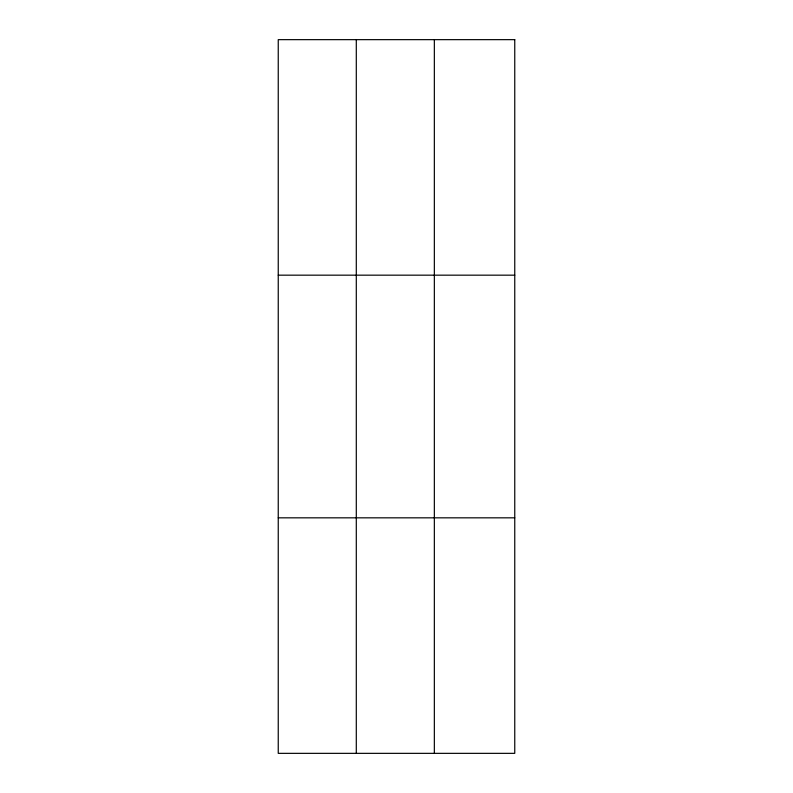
<?xml version="1.0" encoding="UTF-8"?>
<svg xmlns="http://www.w3.org/2000/svg" width="793" height="793" viewBox="0 0 793 793"><rect width="100%" height="100%" fill="white"/><g stroke="black" fill="none" stroke-linecap="round" stroke-linejoin="round"><path stroke-width="1.19" d="M356.295 39.65L356.295 753.35M434.346 39.65L434.346 753.35M278.244 275.171L514.756 275.171M278.244 517.829L514.756 517.829M514.756 39.65L514.756 753.35L278.244 753.35L278.244 39.65L514.756 39.65"/></g></svg>
